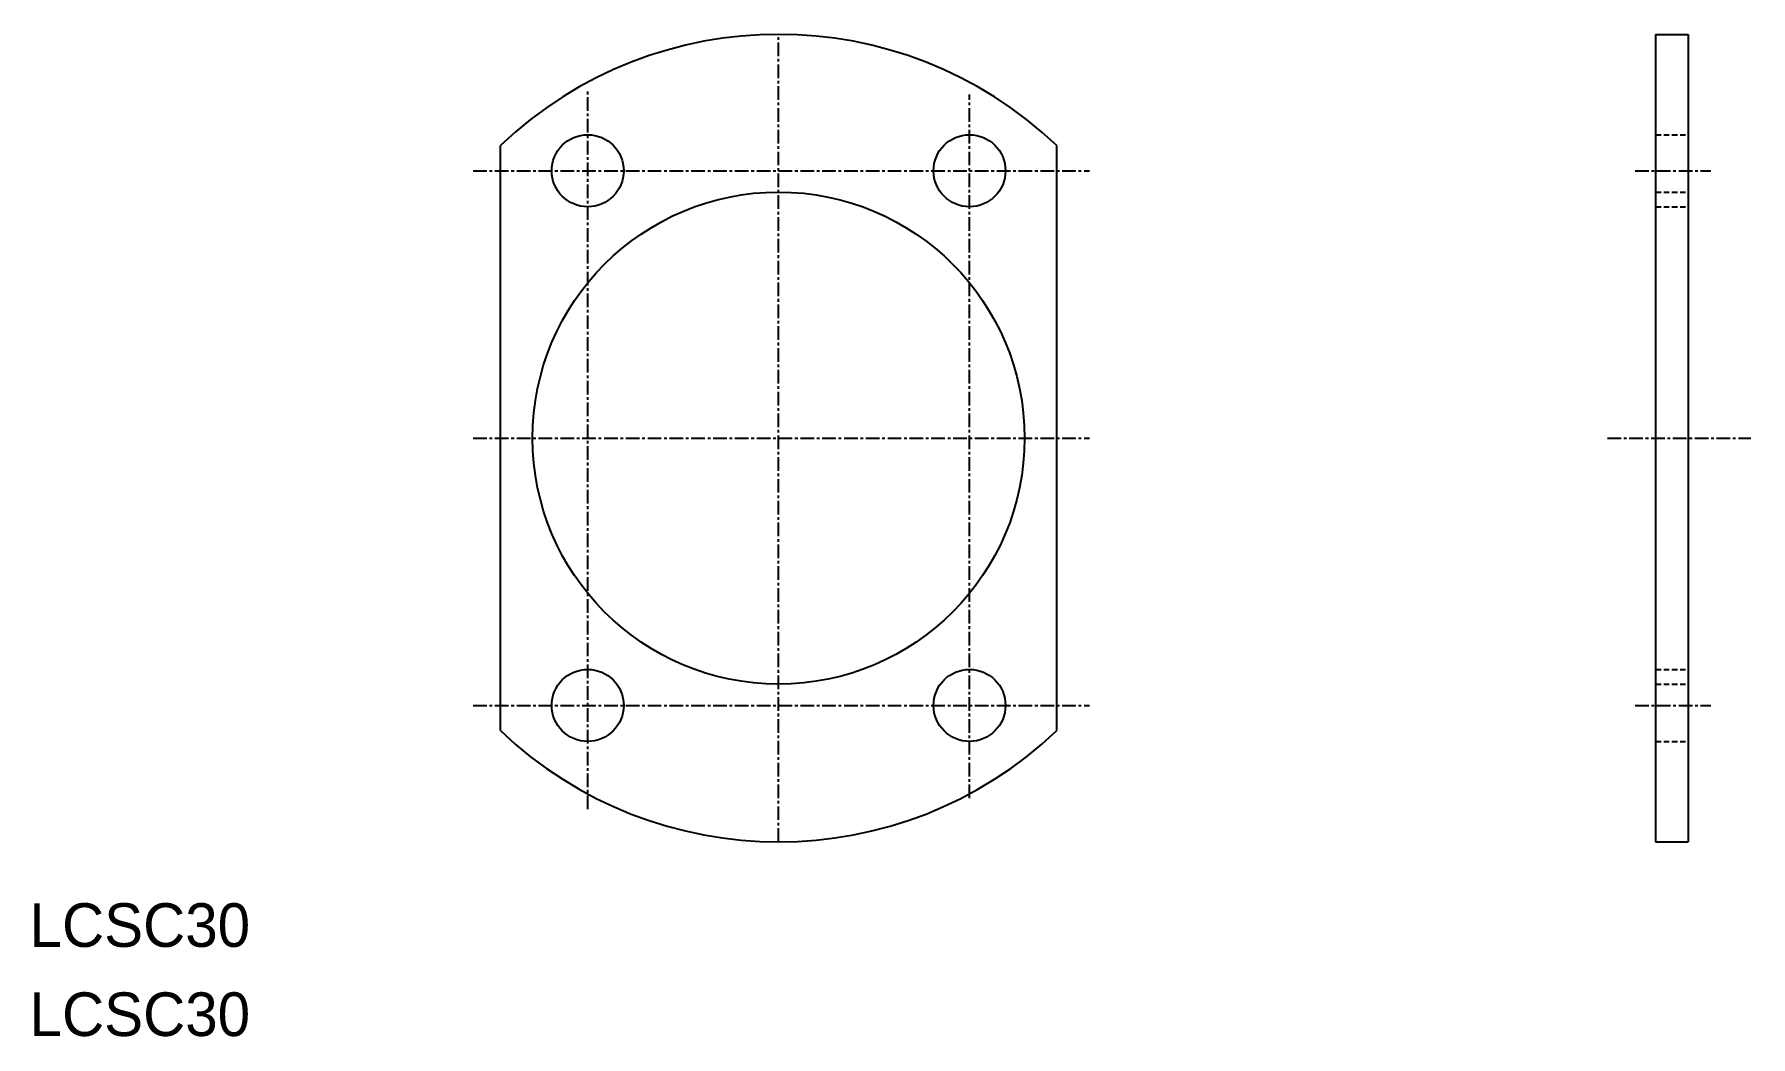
# Model space of a CAD drawing. Extents: x 66 to 224, y 17 to 109.
import ezdxf

# ---------------------------------------------------------------- set-up
doc = ezdxf.new("R2010")
doc.units = 0
doc.linetypes.add('CENTER', pattern=[2, 1.25, -0.25, 0.25, -0.25])
doc.linetypes.add('DASHED', pattern=[0.75, 0.5, -0.25])
doc.layers.get('0').update_dxf_attribs({"linetype": 'CONTINUOUS'})
doc.layers.add('CENTER', color=1, linetype='CENTER')

msp = doc.modelspace()

# ---------------------------------------------------------------- linework, layer by layer
at = {"color": 7, "linetype": 'CONTINUOUS'}
for p, q in [((214.96, 109.19), (217.96, 109.19)), ((214.96, 109.19), (214.96, 35.19)), ((217.96, 109.19), (217.96, 35.19)), ((109.07, 45.38), (109.07, 99)), ((160.07, 45.38), (160.07, 99)), ((214.96, 35.19), (217.96, 35.19))]:
    msp.add_line(p, q, dxfattribs=at)
at = {"color": 3, "linetype": 'DASHED'}
for p, q in [((214.96, 99.99), (217.96, 99.99)), ((214.96, 94.74), (217.96, 94.74)), ((214.96, 93.39), (217.96, 93.39)), ((214.96, 50.99), (217.96, 50.99)), ((214.96, 49.64), (217.96, 49.64)), ((214.96, 44.39), (217.96, 44.39))]:
    msp.add_line(p, q, dxfattribs=at)
at = {"color": 7, "linetype": 'CONTINUOUS'}
for centre, radius in [((117.07, 96.69), 3.3), ((152.07, 96.69), 3.3), ((134.57, 72.19), 22.55), ((117.07, 47.69), 3.3), ((152.07, 47.69), 3.3)]:
    msp.add_circle(centre, radius, dxfattribs=at)
for start, end in [(46.434, 133.566), (226.434, 313.566)]:
    msp.add_arc((134.57, 72.19), 37, start, end, dxfattribs=at)
at = {"layer": 'CENTER', "color": 1, "linetype": 'CENTER'}
for p, q in [((134.57, 35.19), (134.57, 109.19)), ((117.07, 38.19), (117.07, 104.19)), ((152.07, 39.19), (152.07, 103.69)), ((106.57, 96.69), (163.07, 96.69)), ((213.08, 96.69), (220.04, 96.69)), ((106.57, 72.19), (163.07, 72.19)), ((210.55, 72.19), (223.68, 72.19)), ((106.57, 47.69), (163.07, 47.69)), ((213.08, 47.69), (220.04, 47.69))]:
    msp.add_line(p, q, dxfattribs=at)

# ---------------------------------------------------------------- texts
at = {"color": 7, "linetype": 'CONTINUOUS'}
for p in [(65.91, 25.56), (65.91, 17.39)]:
    msp.add_text('LCSC30', height=4, dxfattribs=at).set_placement(p)

doc.saveas('drawing.dxf')
